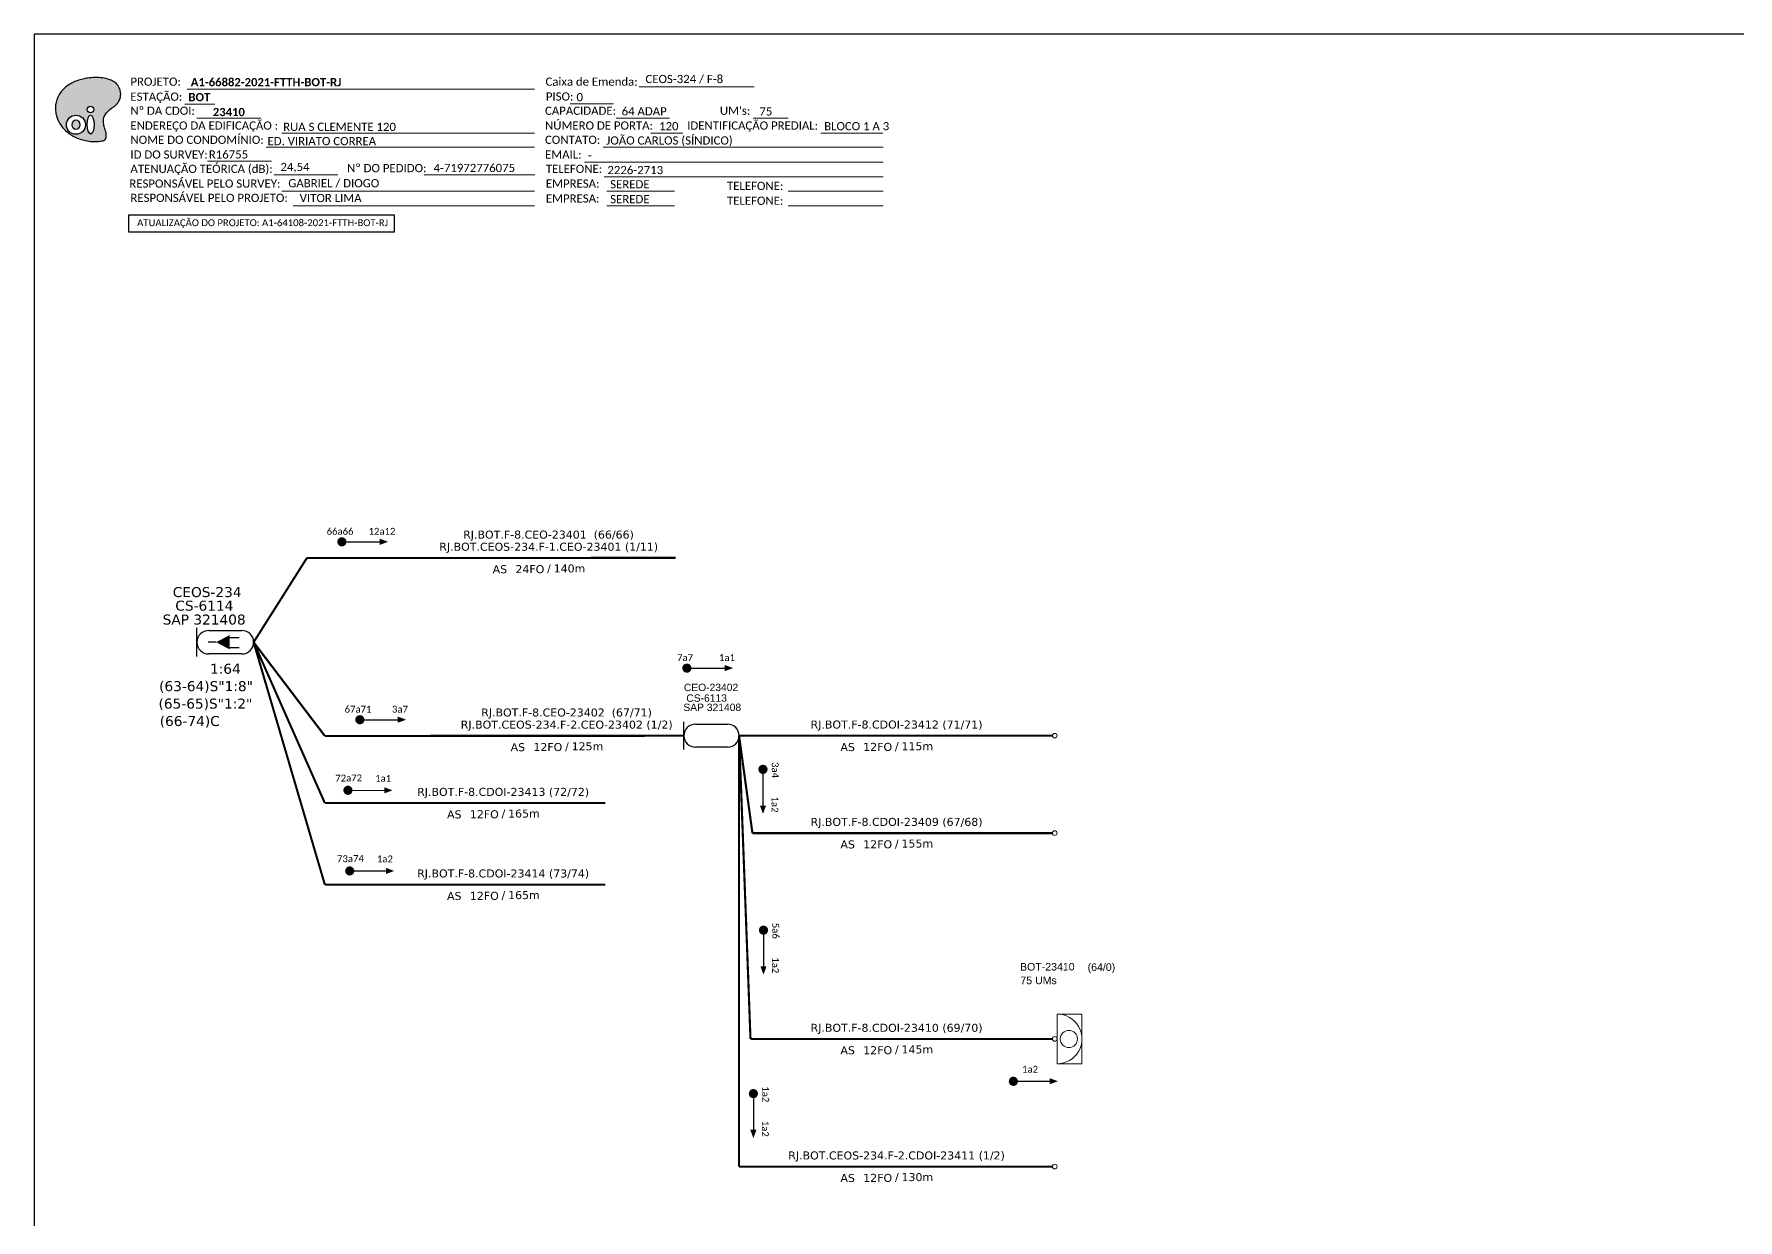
# Model space of a CAD drawing. Extents: x -89 to 1620, y 705 to 1299.
# Drawn here: x -89.3 to 283.2, y 1039.8 to 1299 of the extents above; entities that cross this region are included whole.
import ezdxf
from ezdxf.enums import TextEntityAlignment as Align

# ---------------------------------------------------------------- set-up
doc = ezdxf.new("R2010")
doc.units = 0
for name, color, linetype, lineweight in [("20.0-LEGENDA DOS CDO'S", 1, 'Continuous', 0), ('20.2-CDO_POSTE', 1, 'Continuous', 5), ('40.1-ETIQUETAS', 1, 'Continuous', 20)]:
    doc.layers.add(name, color=color, linetype=linetype, lineweight=lineweight)
for name, color, linetype in [('20.4-CEOS', 1, 'Continuous'), ('CAP a instalar', 1, 'Continuous'), ('SETA', 7, 'Continuous')]:
    doc.layers.add(name, color=color, linetype=linetype)
doc.layers.add('DROP DE CLIENTE', color=140, linetype='Continuous', plot=False)
doc.styles.add('ARIAL', font='arial.ttf')
doc.styles.add('siredit', font='verdana.ttf')
doc.styles.get("Standard").update_dxf_attribs({"font": 'arial.ttf'})
doc.styles.add('WMF-Calibri0', font='calibri.ttf')
doc.styles.add('WMF-Calibri1', font='calibrib.ttf')
doc.linetypes.add('FENCELINE1', pattern='A,0.25,-0.1,[133,ltypeshp.shx,S=0.1,R=0,X=-0.1,Y=0],-0.1,1', length=1.45)

# ---------------------------------------------------------------- blocks, each defined once
blk = doc.blocks.new('OI')
h = blk.add_hatch(color=40)
edge = h.paths.add_edge_path()
edge.add_spline(control_points=[(4.35, -0.67), (3.92, -0.99), (3.26, -1.5), (2.81, -2.59), (2.9, -3.5), (3.06, -4.27), (3.31, -4.85), (3.37, -5.39), (3.4, -5.88), (3.2, -6.4), (2.54, -6.61), (1.65, -6.63), (0.55, -6.67), (-0.56, -6.42), (-1.61, -6.14), (-2.77, -5.61), (-3.92, -4.77), (-4.89, -3.7), (-5.34, -2.65), (-5.6, -1.94), (-5.85, -0.96), (-5.71, 0.47), (-5.1, 2.02), (-4.14, 3.02), (-3.3, 3.61), (-2.37, 4.16), (-1.36, 4.44), (-0.56, 4.7), (0.79, 4.85), (2.24, 4.97), (3.79, 4.57), (4.67, 4.21), (5.44, 3.65), (5.76, 2.99), (6.03, 2.21), (6.01, 1.46), (5.72, 0.64), (5.31, 0.08), (4.88, -0.38), (4.51, -0.55), (4.35, -0.67)], knot_values=[0, 0, 0, 0, 1.60434, 2.417191, 3.427595, 4.282808, 4.776746, 5.304182, 5.888771, 6.258406, 6.858137, 7.79129, 8.986195, 10.124242, 11.187857, 12.242908, 13.953784, 15.414161, 16.515391, 17.349188, 17.675853, 19.552021, 21.515531, 22.568638, 23.63245, 24.621084, 25.782718, 26.745347, 27.142653, 29.870543, 31.004649, 31.921532, 32.709589, 33.801391, 34.042471, 35.192333, 35.971461, 36.628871, 37.254359, 37.836911, 37.836911, 37.836911, 37.836911], degree=3, periodic=0)
h.paths.add_polyline_path([(1.13, -0.87, -1), (-0.04, -0.87, -1)], flags=16)
edge = h.paths.add_edge_path(flags=16)
edge.add_ellipse((0.56, -3.59), major_axis=(-0.02, 1.71), ratio=0.361305, start_angle=0, end_angle=360)
h.paths.add_polyline_path([(-0.36, -3.62, -1), (-3.8, -3.62, -1)], flags=16)
edge = h.paths.add_edge_path(flags=0)
edge.add_ellipse((-2.08, -3.62), major_axis=(0, 0.885), ratio=0.758294, start_angle=0, end_angle=360)
at = {"color": 40}
for centre, radius in [((-2.08, -3.62), 1.72), ((0.54, -0.87), 0.587)]:
    blk.add_circle(centre, radius, dxfattribs=at)
blk.add_ellipse((-2.08, -3.62), major_axis=(0, 0.885), ratio=0.758294, start_param=-3.141592653589792, end_param=3.141592653589792, dxfattribs=at)
blk.add_ellipse((0.56, -3.59), major_axis=(-0.02, 1.71), ratio=0.361305, dxfattribs=at)
at = {"color": 40, "start_tangent": (-0.800898, -0.598801), "end_tangent": (-0.800898, -0.598801)}
blk.add_spline([(4.35, -0.67), (3.2, -1.78), (2.9, -2.54), (2.92, -3.55), (3.12, -4.38), (3.28, -4.85), (3.37, -5.37), (3.35, -5.95), (3.2, -6.29), (2.66, -6.55), (1.73, -6.63), (0.54, -6.62), (-0.58, -6.41), (-1.6, -6.11), (-2.56, -5.67), (-3.95, -4.67), (-4.89, -3.56), (-5.37, -2.56), (-5.64, -1.78), (-5.72, -1.46), (-5.63, 0.42), (-4.84, 2.22), (-4.13, 2.99), (-3.27, 3.62), (-2.4, 4.09), (-1.3, 4.47), (-0.37, 4.72), (0.02, 4.77), (2.75, 4.8), (3.85, 4.53), (4.69, 4.16), (5.31, 3.68), (5.85, 2.73), (5.93, 2.5), (5.94, 1.35), (5.67, 0.62), (5.29, 0.08), (4.84, -0.36), (4.35, -0.67)], degree=3, dxfattribs=at)
blk = doc.blocks.new('CARIMBO')
at = {"color": 7, "lineweight": 0}
for points in [[(35.66, -16.79), (111.64, -16.79)], [(134.48, -16.3), (159.61, -16.3)], [(35.15, -20.06), (41.7, -20.06)], [(119.43, -20.02), (128.92, -20.02)], [(37.81, -23.14), (51.75, -23.14)], [(129.48, -23.14), (141.1, -23.14)], [(159.42, -23.14), (167.09, -23.14)], [(52.97, -29.48), (111.64, -29.48)], [(56.38, -26.37), (111.64, -26.37)], [(126.6, -29.48), (187.83, -29.48)], [(137.07, -26.37), (144.01, -26.37)], [(174.24, -26.37), (187.8, -26.37)], [(40.13, -32.55), (54.07, -32.55)], [(122.56, -32.72), (187.83, -32.72)], [(54.67, -35.52), (68.61, -35.52)], [(126.84, -35.96), (187.83, -35.96)], [(56.38, -39.07), (111.64, -39.07)], [(127.45, -39.07), (142.25, -39.07)], [(167.06, -39.07), (187.83, -39.07)], [(58.87, -42.31), (111.64, -42.31)], [(127.45, -42.31), (142.25, -42.31)], [(167.06, -42.31), (187.83, -42.31)]]:
    blk.add_lwpolyline(points, dxfattribs=at)
at = {"color": 7, "xscale": 1.213923925163967, "yscale": 1.213923925163967, "zscale": 1.213923925163967, "rotation": 0.1532896023949059}
blk.add_blockref('OI', (13.86, -20.16), dxfattribs=at)
at = {"color": 7, "lineweight": 0, "style": 'WMF-Calibri0'}
for s, height, p in [('PROJETO:', 1.793, (23.26, -16.04)), ('Caixa de Emenda:', 1.7927, (114.02, -16.04)), ('ESTAÇÃO:', 1.793, (23.26, -19.32)), ('PISO:', 1.793, (114.09, -19.28)), ('Nº DA CDOI:', 1.7927, (23.26, -22.39)), ('CAPACIDADE:', 1.7927, (113.91, -22.39)), ("UM's:", 1.793, (152.15, -22.39)), ('ENDEREÇO DA EDIFICAÇÃO :', 1.7927, (23.26, -25.63)), ('NÚMERO DE PORTA:', 1.7927, (113.91, -25.63)), ('IDENTIFICAÇÃO PREDIAL:', 1.7927, (144.99, -25.63)), ('NOME DO CONDOMÍNIO:', 1.7927, (23.26, -28.74)), ('CONTATO:', 1.793, (113.91, -28.74)), ('ATENUAÇÃO TEÓRICA (dB):', 1.7927, (23.26, -35.09)), ('ID DO SURVEY:', 1.7927, (23.26, -31.97)), ('EMAIL:', 1.793, (113.91, -31.97)), ('TELEFONE:', 1.793, (114.09, -35.09)), ('RESPONSÁVEL PELO SURVEY:', 1.7927, (23.02, -38.32)), ('EMPRESA:', 1.793, (114.09, -38.32)), ('TELEFONE:', 1.793, (153.7, -38.83)), ('RESPONSÁVEL PELO PROJETO:', 1.7927, (23.26, -41.44)), ('EMPRESA:', 1.793, (114.09, -41.56)), ('TELEFONE:', 1.793, (153.7, -42.06))]:
    blk.add_text(s, height=height, dxfattribs=at).set_placement(p)
at = {"color": 7, "lineweight": 0, "flags": 8}
for tag, p, style in [('PROJ', (36.46, -16.13), 'WMF-Calibri1'), ('CEOS-XX', (135.87, -15.46), 'WMF-Calibri0'), ('EST', (35.94, -19.41), 'WMF-Calibri1'), ('PISO_PTR', (120.78, -19.42), 'WMF-Calibri0'), ('CAPAC.', (130.66, -22.52), 'WMF-Calibri0'), ("UC'S", (160.78, -22.54), 'WMF-Calibri0'), ('LOGRADOURO', (56.65, -25.91), 'WMF-Calibri0'), ('N°', (138.85, -25.77), 'WMF-Calibri0'), ('N°PREDIO', (174.94, -25.77), 'WMF-Calibri0'), ('NOME_DO_COND.', (53.23, -29.02), 'WMF-Calibri0'), ('NOME_DO_CONTATO', (127.3, -28.89), 'WMF-Calibri0'), ('_ID_', (40.39, -31.94), 'WMF-Calibri0'), ('O_POTEN', (56.06, -34.68), 'WMF-Calibri0'), ('EMAIL', (123.26, -32.12), 'WMF-Calibri0'), ('RES_SURVEY', (57.78, -38.23), 'WMF-Calibri0'), ('TELEFONE', (127.55, -35.36), 'WMF-Calibri0'), ('EMP_RESP_SURVEY', (128.16, -38.47), 'WMF-Calibri0'), ('CONT_RESP_SURVEY', (167.76, -38.47), 'WMF-Calibri0'), ('RES_PROJ', (60.27, -41.47), 'WMF-Calibri0'), ('EMP_RESP_PROJ', (128.16, -41.71), 'WMF-Calibri0'), ('CONT_RESP_PROJ', (167.76, -41.71), 'WMF-Calibri0')]:
    blk.add_attdef(tag, p, '', height=1.79, dxfattribs=dict(at, style=style))
at = {"color": 7, "lineweight": 0, "style": 'WMF-Calibri1', "flags": 8}
blk.add_attdef("N° CDO'S", text='', height=1.79, dxfattribs=at).set_placement((44.78, -22.68), align=Align.CENTER)
blk = doc.blocks.new('ETIQUETA_RS5F')
at = {"layer": '40.1-ETIQUETAS', "color": 0, "style": 'siredit'}
blk.add_text('/', height=1.5, dxfattribs=at).set_placement((1.58, -1.95), align=Align.MIDDLE_RIGHT)
for tag, p in [('ETIQUETA_R_PRIMARIA', (1.21, 4.1)), ('ETIQUETA_R_SECUNDARIA', (1.21, 2.1)), ('F_ATIVAS/F_MORTAS', (1.14, -4.24))]:
    blk.add_attdef(tag, text='', height=1.5, dxfattribs=at).set_placement(p, align=Align.MIDDLE_CENTER)
for tag, p in [('TIPO_CABO', (-6.58, -2.12)), ('CAP_CABO', (0.4, -2.09))]:
    blk.add_attdef(tag, text='', height=1.5, dxfattribs=at).set_placement(p, align=Align.MIDDLE_RIGHT)
blk.add_attdef('METROS', text='', height=1.5, dxfattribs=at).set_placement((2.14, -1.95), align=Align.MIDDLE_LEFT)
for tag, p in [('FUSÃO_1', (0.85, -8.39)), ('FUSÃO_2', (0.85, -10.6)), ('FUSÃO_3', (0.85, -12.93)), ('FUSÃO_4', (0.85, -15.14)), ('FUSÃO_5', (0.85, -17.16))]:
    blk.add_attdef(tag, text='', height=1.5, dxfattribs=at).set_placement(p, align=Align.CENTER)
blk = doc.blocks.new('CDOE-TEXTO PADRÃO')
at = {"layer": "20.0-LEGENDA DOS CDO'S", "color": 0, "style": 'ARIAL'}
for tag, p in [('CDO_N', (0.49, 7.39)), ('CORDOALHA', (0.5, 4.33)), ('SAP', (0.51, 1.67)), ('SPLITER_1', (0.59, -0.91)), ('SPLITER_2', (0.6, -3.55)), ('(XX-XX_F)S', (0.54, -8.29)), ('(XX-XX_L)S', (0.55, -10.83)), ('UMS', (0.55, -13.15))]:
    blk.add_attdef(tag, p, '', height=1.7, rotation=0.118, dxfattribs=at)
blk.add_attdef('FIBRAS_UTILIZADAS', text='', height=1.7, rotation=0.118, dxfattribs=at).set_placement((19.77, 7.43), align=Align.CENTER)
blk = doc.blocks.new('CEOS_RP_CT_DRT')
at = {"layer": '20.4-CEOS', "color": 0}
for p, q in [((-4.54, 1.19), (-1.19, 1.19)), ((-1.19, -1.19), (-4.54, -1.19))]:
    blk.add_line(p, q, dxfattribs=at)
for points in [[(-5.73, -1.43), (-5.73, 1.44)], [(-3.79, 0), (-4.59, 0)], [(-2.47, 0.48), (-1.45, 0.48)], [(-2.47, -0.52), (-1.45, -0.52)]]:
    blk.add_lwpolyline(points, dxfattribs=at)
blk.add_lwpolyline([(-3.79, 0, 0, 1.47, 0), (-2.41, 0, 1.47, 1.47, 0)], format="xyseb", dxfattribs=at)
for centre, start, end in [((-4.54, 0), 90, 270), ((-1.19, 0), 270, 90)]:
    blk.add_arc(centre, 1.19, start, end, dxfattribs=at)
at = {"layer": '20.4-CEOS', "color": 7, "style": 'siredit'}
for tag, p in [('Nº_DA_CEOS', (-2.86, 5.6)), ('LOCAL', (-2.86, 4.24)), ('SAP', (-2.86, 2.78)), ('RACIO_SPLITAGEM', (-2.86, -1.88)), ('FIBRAS_SPLITTER', (-2.86, -3.58)), ('FIBRAS_TOP_C', (-2.86, -5.08)), ('RESERVA_FINAIS', (-2.86, -6.39))]:
    blk.add_attdef(tag, text='', height=1.01, dxfattribs=at).set_placement(p, align=Align.TOP_CENTER)

msp = doc.modelspace()

# ---------------------------------------------------------------- linework, layer by layer
msp.add_lwpolyline([(-89.32, 705.02), (749.25, 705.02), (749.25, 1299.02), (-89.32, 1299.02), (-89.32, 705.02)])
at = {"color": 7, "lineweight": 0}
msp.add_lwpolyline([(-4.01, 1268.26), (20.14, 1268.26)], dxfattribs=at)
at = {"const_width": 1}
for points in [[(-22.51, 1188.05, 1), (-21.51, 1188.05, 1)], [(52.92, 1160.45, 1), (53.92, 1160.45, 1)], [(-18.58, 1149.17, 1), (-17.58, 1149.17, 1)], [(70.06, 1138.82, 1), (70.05, 1137.82, 1)], [(-21.18, 1133.74, 1), (-20.18, 1133.74, 1)], [(-20.8, 1116.12, 1), (-19.8, 1116.12, 1)], [(70.17, 1103.68, 1), (70.16, 1102.68, 1)], [(124.31, 1070.14, 1), (125.31, 1070.14, 1)], [(67.96, 1067.95, 1), (67.96, 1066.95, 1)]]:
    msp.add_lwpolyline(points, format="xyb", close=True, dxfattribs=at)
at = {"layer": '20.4-CEOS', "color": 7}
for p, q in [((52.76, 1142.64), (52.76, 1148.7)), ((55.27, 1148.18), (62.32, 1148.18)), ((62.32, 1143.16), (55.27, 1143.16))]:
    msp.add_line(p, q, dxfattribs=at)
for centre, start, end in [((55.27, 1145.67), 90, 270), ((62.32, 1145.67), 270, 90)]:
    msp.add_arc(centre, 2.51, start, end, dxfattribs=at)
at = {"layer": '40.1-ETIQUETAS', "color": 5}
msp.add_lwpolyline([(134.36, 1084.84), (139.8, 1084.84), (139.8, 1073.94), (134.36, 1073.94)], close=True, dxfattribs=at)
at = {"layer": '40.1-ETIQUETAS', "color": 8}
for centre in [(133.85, 1145.68), (133.85, 1124.4), (133.85, 1051.5)]:
    msp.add_ellipse(centre, major_axis=(-0.356, 0.356), ratio=1, start_param=2.356194490191767, end_param=8.639379797371353, dxfattribs=at)
at = {"layer": '40.1-ETIQUETAS', "color": 5}
for centre, major_axis, start_param, end_param in [((134.36, 1079.4), (-3.85, 3.85), 2.356194, 5.497787), ((136.94, 1079.4), (1.33, 1.33), 3.926991, 10.210176), ((133.85, 1079.4), (-0.356, 0.356), 2.356194490191767, 8.639379797371353)]:
    msp.add_ellipse(centre, major_axis=major_axis, ratio=1, start_param=start_param, end_param=end_param, dxfattribs=at)
at = {"layer": 'CAP a instalar', "color": 7, "linetype": 'FENCELINE1', "ltscale": 7, "const_width": 0.467}
for points in [[(-41.31, 1166.11), (-29.68, 1184.5)], [(-29.68, 1184.5), (50.94, 1184.55)], [(-41.31, 1166.11), (-25.74, 1145.62)], [(-25.74, 1145.62), (52.76, 1145.67)], [(67.33, 1079.39), (64.83, 1145.67)], [(67.33, 1079.39), (133.35, 1079.39)]]:
    msp.add_lwpolyline(points, dxfattribs=at)
at = {"layer": 'CAP a instalar', "color": 8, "linetype": 'FENCELINE1', "ltscale": 7, "const_width": 0.467}
for points in [[(-41.31, 1166.11), (-25.74, 1130.95)], [(-25.74, 1113.12), (-41.31, 1166.11)], [(64.83, 1145.67), (133.35, 1145.67)], [(64.83, 1145.67), (64.83, 1051.49)], [(67.75, 1124.39), (64.83, 1145.67)], [(-25.74, 1130.95), (35.56, 1130.96)], [(67.75, 1124.39), (133.35, 1124.39)], [(-25.74, 1113.12), (35.56, 1113.13)], [(64.83, 1051.49), (133.35, 1051.49)]]:
    msp.add_lwpolyline(points, dxfattribs=at)
at = {"layer": 'DROP DE CLIENTE', "color": 10}
msp.add_lwpolyline([(-68.65, 1255.8), (-10.5, 1255.8), (-10.5, 1259.48), (-68.65, 1259.48)], close=True, dxfattribs=at)
at = {"layer": 'SETA'}
for points in [[(-21.63, 1188.05), (-13.03, 1188.05)], [(53.8, 1160.45), (62.4, 1160.45)], [(-17.7, 1149.17), (-9.1, 1149.17)], [(70.05, 1138.32), (70.05, 1129.72)], [(-20.68, 1133.74), (-12.08, 1133.73)], [(-20.3, 1116.12), (-11.7, 1116.11)], [(70.17, 1103.18), (70.16, 1094.58)], [(124.81, 1070.14), (133.4, 1070.14)], [(67.96, 1067.45), (67.95, 1058.85)]]:
    msp.add_lwpolyline(points, dxfattribs=at)
for points in [[(-13.72, 1188.73), (-11.89, 1188.06), (-13.72, 1187.39)], [(61.71, 1161.13), (63.54, 1160.46), (61.71, 1159.79)], [(-9.79, 1149.85), (-7.96, 1149.18), (-9.79, 1148.51)], [(-12.77, 1134.41), (-10.94, 1133.74), (-12.77, 1133.07)], [(70.73, 1130.41), (70.06, 1128.58), (69.39, 1130.42)], [(-12.39, 1116.79), (-10.56, 1116.12), (-12.39, 1115.46)], [(70.84, 1095.27), (70.17, 1093.44), (69.5, 1095.28)], [(132.71, 1070.82), (134.55, 1070.16), (132.71, 1069.49)], [(68.63, 1059.54), (67.96, 1057.71), (67.29, 1059.54)]]:
    msp.add_solid(points, dxfattribs=at)

# ---------------------------------------------------------------- block references
ref = msp.add_blockref('CARIMBO', (-91.51, 1303.77))
ref.add_attrib('PROJ', 'A1-66882-2021-FTTH-BOT-RJ', (-55.05, 1287.63), dxfattribs={"color": 7, "lineweight": 0, "height": 1.7927, "style": 'WMF-Calibri1'})
ref.add_attrib('EST', 'BOT', (-55.57, 1284.35), dxfattribs={"color": 7, "lineweight": 0, "height": 1.793, "style": 'WMF-Calibri1'})
ref.add_attrib("N° CDO'S", '23410', dxfattribs={"color": 7, "lineweight": 0, "height": 1.793, "style": 'WMF-Calibri1'}).set_placement((-46.73, 1281.09), align=Align.CENTER)
ref.add_attrib('LOGRADOURO', 'RUA S CLEMENTE 120', (-34.86, 1277.86), dxfattribs={"color": 7, "lineweight": 0, "height": 1.7927, "style": 'WMF-Calibri0'})
ref.add_attrib('NOME_DO_COND.', 'ED. VIRIATO CORREA', (-38.28, 1274.74), dxfattribs={"color": 7, "lineweight": 0, "height": 1.7927, "style": 'WMF-Calibri0'})
ref.add_attrib('_ID_', 'R16755', (-51.11, 1271.83), dxfattribs={"color": 7, "lineweight": 0, "height": 1.793, "style": 'WMF-Calibri0'})
ref.add_attrib('O_POTEN', '24,54', (-35.45, 1269.09), dxfattribs={"color": 7, "lineweight": 0, "height": 1.793, "style": 'WMF-Calibri0'})
ref.add_attrib('RES_SURVEY', 'GABRIEL / DIOGO', (-33.73, 1265.54), dxfattribs={"color": 7, "lineweight": 0, "height": 1.7927, "style": 'WMF-Calibri0'})
ref.add_attrib('RES_PROJ', 'VITOR LIMA', (-31.24, 1262.3), dxfattribs={"color": 7, "lineweight": 0, "height": 1.793, "style": 'WMF-Calibri0'})
ref.add_attrib('CEOS-XX', 'CEOS-324 / F-8', (44.36, 1288.31), dxfattribs={"color": 7, "lineweight": 0, "height": 1.7927, "style": 'WMF-Calibri0'})
ref.add_attrib('CAPAC.', '64 ADAP', (39.15, 1281.25), dxfattribs={"color": 7, "lineweight": 0, "height": 1.793, "style": 'WMF-Calibri0'})
ref.add_attrib("UC'S", '75', (69.27, 1281.23), dxfattribs={"color": 7, "lineweight": 0, "height": 1.793, "style": 'WMF-Calibri0'})
ref.add_attrib('PISO_PTR', '0', (29.28, 1284.34), dxfattribs={"color": 7, "lineweight": 0, "height": 1.79, "style": 'WMF-Calibri0'})
ref.add_attrib('N°', '120', (47.34, 1278), dxfattribs={"color": 7, "lineweight": 0, "height": 1.793, "style": 'WMF-Calibri0'})
ref.add_attrib('N°PREDIO', 'BLOCO 1 A 3', (83.43, 1278), dxfattribs={"color": 7, "lineweight": 0, "height": 1.7927, "style": 'WMF-Calibri0'})
ref.add_attrib('NOME_DO_CONTATO', 'JOÃO CARLOS (SÍNDICO)', (35.79, 1274.88), dxfattribs={"color": 7, "lineweight": 0, "height": 1.7927, "style": 'WMF-Calibri0'})
ref.add_attrib('EMAIL', '-', (31.75, 1271.65), dxfattribs={"color": 7, "lineweight": 0, "height": 1.79, "style": 'WMF-Calibri0'})
ref.add_attrib('TELEFONE', '2226-2713', (36.04, 1268.41), dxfattribs={"color": 7, "lineweight": 0, "height": 1.793, "style": 'WMF-Calibri0'})
ref.add_attrib('EMP_RESP_SURVEY', 'SEREDE', (36.65, 1265.3), dxfattribs={"color": 7, "lineweight": 0, "height": 1.793, "style": 'WMF-Calibri0'})
ref.add_attrib('EMP_RESP_PROJ', 'SEREDE', (36.65, 1262.06), dxfattribs={"color": 7, "lineweight": 0, "height": 1.793, "style": 'WMF-Calibri0'})
at = {"layer": '20.2-CDO_POSTE', "color": 7}
ref = msp.add_blockref('CDOE-TEXTO PADRÃO', (54.48, 1148.35), dxfattribs=dict(at, xscale=0.947556147652673, yscale=0.947556147652673, zscale=0.947556147652673))
ref.add_attrib('CDO_N', 'CS-6113', (53.29, 1153.09), dxfattribs={"layer": "20.0-LEGENDA DOS CDO'S", "color": 0, "height": 1.611, "rotation": 0.118, "style": 'ARIAL'})
ref.add_attrib('SAP', 'CEO-23402', (52.76, 1155.42), dxfattribs={"layer": "20.0-LEGENDA DOS CDO'S", "color": 0, "height": 1.611, "rotation": 0.118, "style": 'ARIAL'})
ref = msp.add_blockref('CDOE-TEXTO PADRÃO', (52.54, 1146.32), dxfattribs=dict(at, xscale=0.947556147652673, yscale=0.947556147652673, zscale=0.947556147652673))
ref.add_attrib('CDO_N', 'SAP 321408', (52.65, 1151.06), dxfattribs={"layer": "20.0-LEGENDA DOS CDO'S", "color": 0, "height": 1.611, "rotation": 0.118, "style": 'ARIAL'})
at = {"layer": '20.4-CEOS', "color": 7}
ref = msp.add_blockref('CEOS_RP_CT_DRT', (-41.31, 1166.11), dxfattribs=dict(at, xscale=2.161665797233581, yscale=2.161665797233581, zscale=2.161665797233581))
ref.add_attrib('Nº_DA_CEOS', 'CEOS-234', dxfattribs={"color": 7, "height": 2.183, "style": 'siredit'}).set_placement((-51.47, 1178.16), align=Align.TOP_CENTER)
ref.add_attrib('LOCAL', 'CS-6114', dxfattribs={"color": 7, "height": 2.183, "style": 'siredit'}).set_placement((-52.09, 1175.19), align=Align.TOP_CENTER)
ref.add_attrib('SAP', 'SAP 321408', dxfattribs={"color": 7, "height": 2.183, "style": 'siredit'}).set_placement((-52.13, 1172.16), align=Align.TOP_CENTER)
ref.add_attrib('RACIO_SPLITAGEM', '1:64', dxfattribs={"color": 7, "height": 2.183, "style": 'siredit'}).set_placement((-47.5, 1161.4), align=Align.TOP_CENTER)
ref.add_attrib('FIBRAS_SPLITTER', '(63-64)S"1:8"', dxfattribs={"color": 7, "height": 2.1826, "style": 'siredit'}).set_placement((-51.72, 1157.6), align=Align.TOP_CENTER)
ref.add_attrib('FIBRAS_TOP_C', '(65-65)S"1:2"', dxfattribs={"color": 7, "height": 2.1826, "style": 'siredit'}).set_placement((-51.85, 1153.79), align=Align.TOP_CENTER)
ref.add_attrib('RESERVA_FINAIS', '(66-74)C', dxfattribs={"color": 7, "height": 2.183, "style": 'siredit'}).set_placement((-55.28, 1149.98), align=Align.TOP_CENTER)
at = {"layer": '40.1-ETIQUETAS', "color": 7}
ref = msp.add_blockref('ETIQUETA_RS5F', (21.82, 1184.52), dxfattribs=dict(at, xscale=1.16639998499977, yscale=1.16639998499977, zscale=1.16639998499977))
ref.add_attrib('ETIQUETA_R_PRIMARIA', 'RJ.BOT.F-8.CEO-23401  (66/66)', dxfattribs={"color": 0, "height": 1.7496, "style": 'siredit'}).set_placement((23.16, 1189.63), align=Align.MIDDLE_CENTER)
ref.add_attrib('ETIQUETA_R_SECUNDARIA', 'RJ.BOT.CEOS-234.F-1.CEO-23401 (1/11)', dxfattribs={"color": 0, "height": 1.7496, "style": 'siredit'}).set_placement((23.2, 1186.98), align=Align.MIDDLE_CENTER)
ref.add_attrib('TIPO_CABO', 'AS', dxfattribs={"color": 0, "height": 1.75, "style": 'siredit'}).set_placement((14.11, 1182.06), align=Align.MIDDLE_RIGHT)
ref.add_attrib('CAP_CABO', '24FO', dxfattribs={"color": 0, "height": 1.75, "style": 'siredit'}).set_placement((22.25, 1182.08), align=Align.MIDDLE_RIGHT)
ref.add_attrib('METROS', '140m', dxfattribs={"color": 0, "height": 1.75, "style": 'siredit'}).set_placement((24.29, 1182.24), align=Align.MIDDLE_LEFT)
ref = msp.add_blockref('ETIQUETA_RS5F', (25.76, 1145.64), dxfattribs=dict(at, xscale=1.16639998499977, yscale=1.16639998499977, zscale=1.16639998499977))
ref.add_attrib('ETIQUETA_R_PRIMARIA', 'RJ.BOT.F-8.CEO-23402  (67/71)', dxfattribs={"color": 0, "height": 1.7496, "style": 'siredit'}).set_placement((27.1, 1150.75), align=Align.MIDDLE_CENTER)
ref.add_attrib('ETIQUETA_R_SECUNDARIA', 'RJ.BOT.CEOS-234.F-2.CEO-23402 (1/2)', dxfattribs={"color": 0, "height": 1.7496, "style": 'siredit'}).set_placement((27.14, 1148.1), align=Align.MIDDLE_CENTER)
ref.add_attrib('TIPO_CABO', 'AS', dxfattribs={"color": 0, "height": 1.75, "style": 'siredit'}).set_placement((18.04, 1143.17), align=Align.MIDDLE_RIGHT)
ref.add_attrib('CAP_CABO', '12FO', dxfattribs={"color": 0, "height": 1.75, "style": 'siredit'}).set_placement((26.18, 1143.2), align=Align.MIDDLE_RIGHT)
ref.add_attrib('METROS', '125m', dxfattribs={"color": 0, "height": 1.75, "style": 'siredit'}).set_placement((28.22, 1143.36), align=Align.MIDDLE_LEFT)
at = {"layer": '40.1-ETIQUETAS', "color": 8}
ref = msp.add_blockref('ETIQUETA_RS5F', (97.88, 1145.67), dxfattribs=dict(at, xscale=1.16639998499977, yscale=1.16639998499977, zscale=1.16639998499977))
ref.add_attrib('ETIQUETA_R_SECUNDARIA', 'RJ.BOT.F-8.CDOI-23412 (71/71)', dxfattribs={"color": 0, "height": 1.7496, "style": 'siredit'}).set_placement((99.26, 1148.12), align=Align.MIDDLE_CENTER)
ref.add_attrib('TIPO_CABO', 'AS', dxfattribs={"color": 0, "height": 1.75, "style": 'siredit'}).set_placement((90.16, 1143.2), align=Align.MIDDLE_RIGHT)
ref.add_attrib('CAP_CABO', '12FO', dxfattribs={"color": 0, "height": 1.75, "style": 'siredit'}).set_placement((98.3, 1143.23), align=Align.MIDDLE_RIGHT)
ref.add_attrib('METROS', '115m', dxfattribs={"color": 0, "height": 1.75, "style": 'siredit'}).set_placement((100.34, 1143.39), align=Align.MIDDLE_LEFT)
ref = msp.add_blockref('ETIQUETA_RS5F', (11.86, 1130.95), dxfattribs=dict(at, xscale=1.16639998499977, yscale=1.16639998499977, zscale=1.16639998499977))
ref.add_attrib('ETIQUETA_R_SECUNDARIA', 'RJ.BOT.F-8.CDOI-23413 (72/72)', dxfattribs={"color": 0, "height": 1.7496, "style": 'siredit'}).set_placement((13.24, 1133.4), align=Align.MIDDLE_CENTER)
ref.add_attrib('TIPO_CABO', 'AS', dxfattribs={"color": 0, "height": 1.75, "style": 'siredit'}).set_placement((4.14, 1128.48), align=Align.MIDDLE_RIGHT)
ref.add_attrib('CAP_CABO', '12FO', dxfattribs={"color": 0, "height": 1.75, "style": 'siredit'}).set_placement((12.29, 1128.51), align=Align.MIDDLE_RIGHT)
ref.add_attrib('METROS', '165m', dxfattribs={"color": 0, "height": 1.75, "style": 'siredit'}).set_placement((14.32, 1128.67), align=Align.MIDDLE_LEFT)
ref = msp.add_blockref('ETIQUETA_RS5F', (97.88, 1124.39), dxfattribs=dict(at, xscale=1.16639998499977, yscale=1.16639998499977, zscale=1.16639998499977))
ref.add_attrib('ETIQUETA_R_SECUNDARIA', 'RJ.BOT.F-8.CDOI-23409 (67/68)', dxfattribs={"color": 0, "height": 1.7496, "style": 'siredit'}).set_placement((99.26, 1126.84), align=Align.MIDDLE_CENTER)
ref.add_attrib('TIPO_CABO', 'AS', dxfattribs={"color": 0, "height": 1.75, "style": 'siredit'}).set_placement((90.16, 1121.92), align=Align.MIDDLE_RIGHT)
ref.add_attrib('CAP_CABO', '12FO', dxfattribs={"color": 0, "height": 1.75, "style": 'siredit'}).set_placement((98.3, 1121.94), align=Align.MIDDLE_RIGHT)
ref.add_attrib('METROS', '155m', dxfattribs={"color": 0, "height": 1.75, "style": 'siredit'}).set_placement((100.34, 1122.11), align=Align.MIDDLE_LEFT)
ref = msp.add_blockref('ETIQUETA_RS5F', (11.86, 1113.12), dxfattribs=dict(at, xscale=1.16639998499977, yscale=1.16639998499977, zscale=1.16639998499977))
ref.add_attrib('ETIQUETA_R_SECUNDARIA', 'RJ.BOT.F-8.CDOI-23414 (73/74)', dxfattribs={"color": 0, "height": 1.7496, "style": 'siredit'}).set_placement((13.24, 1115.57), align=Align.MIDDLE_CENTER)
ref.add_attrib('TIPO_CABO', 'AS', dxfattribs={"color": 0, "height": 1.75, "style": 'siredit'}).set_placement((4.14, 1110.65), align=Align.MIDDLE_RIGHT)
ref.add_attrib('CAP_CABO', '12FO', dxfattribs={"color": 0, "height": 1.75, "style": 'siredit'}).set_placement((12.29, 1110.68), align=Align.MIDDLE_RIGHT)
ref.add_attrib('METROS', '165m', dxfattribs={"color": 0, "height": 1.75, "style": 'siredit'}).set_placement((14.32, 1110.84), align=Align.MIDDLE_LEFT)
at = {"layer": '40.1-ETIQUETAS', "color": 5}
ref = msp.add_blockref('CDOE-TEXTO PADRÃO', (133.37, 1083.28), dxfattribs=dict(at, xscale=0.9720000028610228, yscale=0.9720000028610228, zscale=0.9720000028610228))
ref.add_attrib('CDO_N', 'BOT-23410', (126.27, 1094.34), dxfattribs={"layer": "20.0-LEGENDA DOS CDO'S", "color": 0, "height": 1.652, "rotation": 0.118, "style": 'ARIAL'})
ref.add_attrib('CORDOALHA', '75 UMs', (126.34, 1091.36), dxfattribs={"layer": "20.0-LEGENDA DOS CDO'S", "color": 0, "height": 1.652, "rotation": 0.118, "style": 'ARIAL'})
ref.add_attrib('FIBRAS_UTILIZADAS', '       (64/0)', dxfattribs={"layer": "20.0-LEGENDA DOS CDO'S", "color": 0, "height": 1.6523, "rotation": 0.118, "style": 'ARIAL'}).set_placement((141.82, 1094.27), align=Align.CENTER)
at = {"layer": '40.1-ETIQUETAS', "color": 8}
ref = msp.add_blockref('ETIQUETA_RS5F', (97.88, 1051.49), dxfattribs=dict(at, xscale=1.16639998499977, yscale=1.16639998499977, zscale=1.16639998499977))
ref.add_attrib('ETIQUETA_R_SECUNDARIA', 'RJ.BOT.CEOS-234.F-2.CDOI-23411 (1/2)', dxfattribs={"color": 0, "height": 1.7496, "style": 'siredit'}).set_placement((99.26, 1053.94), align=Align.MIDDLE_CENTER)
ref.add_attrib('TIPO_CABO', 'AS', dxfattribs={"color": 0, "height": 1.75, "style": 'siredit'}).set_placement((90.16, 1049.02), align=Align.MIDDLE_RIGHT)
ref.add_attrib('CAP_CABO', '12FO', dxfattribs={"color": 0, "height": 1.75, "style": 'siredit'}).set_placement((98.3, 1049.04), align=Align.MIDDLE_RIGHT)
ref.add_attrib('METROS', '130m', dxfattribs={"color": 0, "height": 1.75, "style": 'siredit'}).set_placement((100.34, 1049.21), align=Align.MIDDLE_LEFT)

# ---------------------------------------------------------------- texts
at = {"color": 7, "lineweight": 0, "style": 'WMF-Calibri0'}
msp.add_text('Nº DO PEDIDO:', height=1.7927, dxfattribs=at).set_placement((-20.88, 1268.84))
at = {"color": 10, "insert": (-39.35, 1257.6), "char_height": 1.5, "width": 79.8192, "attachment_point": 5}
msp.add_mtext('{\\fCalibri|b0|i0|c0|p34;\\C1;ATUALIZAÇÃO DO PROJETO: A1-64108-2021-FTTH-BOT-RJ}', dxfattribs=at)
at = {"char_height": 1.5, "width": 25.3588, "attachment_point": 5}
for s, insert in [('{\\fCalibri|b0|i0|c0|p34;\\C7;66a66}', (-22.41, 1190.34)), ('{\\fCalibri|b0|i0|c0|p34;\\C7;12a12}', (-13.25, 1190.34)), ('{\\fCalibri|b0|i0|c0|p34;\\C7;7a7}', (53.02, 1162.74)), ('{\\fCalibri|b0|i0|c0|p34;\\C7;1a1}', (62.18, 1162.74)), ('{\\fCalibri|b0|i0|c0|p34;\\C7;67a71}', (-18.48, 1151.46)), ('{\\fCalibri|b0|i0|c0|p34;\\C7;3a7}', (-9.32, 1151.46)), ('{\\fCalibri|b0|i0|c0|p34;\\C7;1a2}', (128.46, 1072.77))]:
    msp.add_mtext(s, dxfattribs=dict(at, insert=insert))
for s, insert, rotation in [('{\\fCalibri|b0|i0|c0|p34;\\C7;72a72}', (-20.53, 1136.42), 0.6666), ('{\\fCalibri|b0|i0|c0|p34;\\C7;1a1}', (-12.99, 1136.35), 359.9383), ('{\\fCalibri|b0|i0|c0|p34;\\C7;3a4}', (72.74, 1138.17), 270.6666), ('{\\fCalibri|b0|i0|c0|p34;\\C7;1a2}', (72.67, 1130.64), 269.9383), ('\\C7;\\fCalibri|b0|i0|c0|p34;73a74', (-20.15, 1118.8), 0.6666), ('\\C7;\\fCalibri|b0|i0|c0|p34;1a2', (-12.61, 1118.74), 359.9383), ('{\\fCalibri|b0|i0|c0|p34;\\C7;5a6}', (72.85, 1103.03), 270.6666), ('{\\fCalibri|b0|i0|c0|p34;\\C7;1a2}', (72.78, 1095.5), 269.9383), ('{\\fCalibri|b0|i0|c0|p34;\\C7;1a2}', (70.64, 1067.3), 270.6666), ('{\\fCalibri|b0|i0|c0|p34;\\C7;1a2}', (70.57, 1059.76), 269.9383)]:
    msp.add_mtext(s, dxfattribs=dict(at, insert=insert, rotation=rotation))
at = {"color": 7, "lineweight": 0, "style": 'WMF-Calibri0', "flags": 8}
msp.add_attdef('4-71972776075', (-1.97, 1268.87), '', height=1.79, dxfattribs=at)
at = {"layer": '40.1-ETIQUETAS', "color": 7, "style": 'siredit'}
msp.add_text('RJ.BOT.F-8.CDOI-23410 (69/70)', height=1.7496, dxfattribs=at).set_placement((99.26, 1081.84), align=Align.MIDDLE_CENTER)
for s, p in [('AS', (90.16, 1076.92)), ('12FO', (98.3, 1076.94)), ('/', (99.72, 1077.11))]:
    msp.add_text(s, height=1.75, dxfattribs=at).set_placement(p, align=Align.MIDDLE_RIGHT)
msp.add_text('145m', height=1.75, dxfattribs=at).set_placement((100.34, 1077.11), align=Align.MIDDLE_LEFT)

doc.saveas('drawing.dxf')
